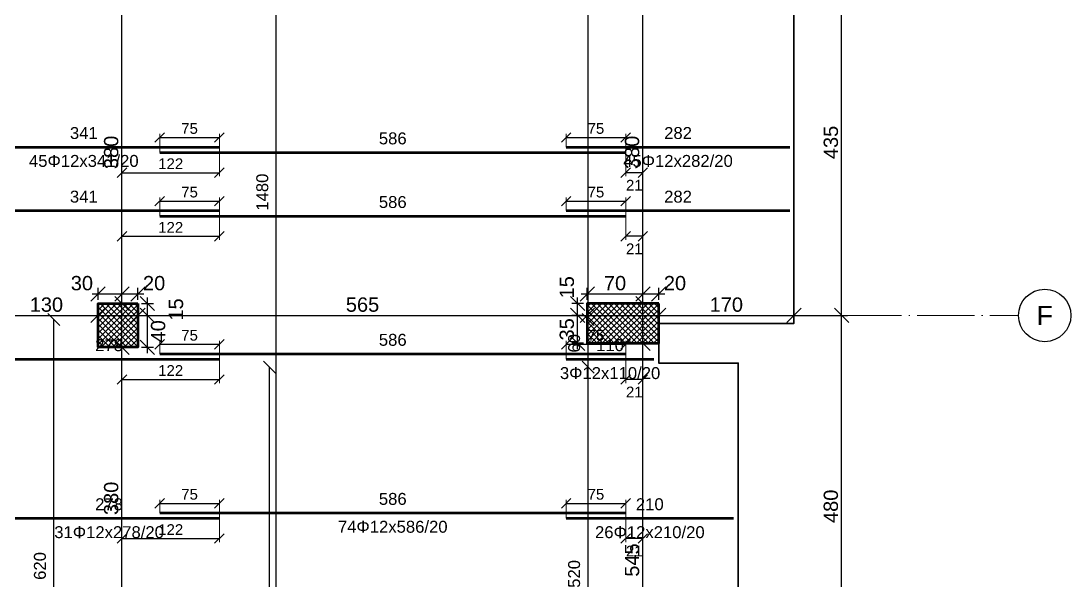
# Model space of a CAD drawing. Header units: millimetres. Extents: x -404 to 6018, y -5139 to 7890.
# Drawn here: x 878 to 2198, y 1626 to 2330 of the extents above; entities that cross this region are included whole.
import ezdxf
from ezdxf.enums import TextEntityAlignment as Align

# ---------------------------------------------------------------- set-up
doc = ezdxf.new("R2010")
doc.units = ezdxf.units.MM
doc.linetypes.add('ZWCAD_ISO04W100', pattern=[30.5, 24, -3, 0.5, -3])
for name, color, linetype, lineweight in [('AXIS LINES', 255, 'ZWCAD_ISO04W100', 13), ('COLUMN', 140, 'Continuous', 53), ('SLAB', 3, 'Continuous', 35)]:
    doc.layers.add(name, color=color, linetype=linetype, lineweight=lineweight)
for name, color, linetype in [('FW_AXIS', 7, 'Continuous'), ('FW_COLUMN_HATCH', 8, 'Continuous'), ('FW_DIM', 7, 'Continuous'), ('REB_BOT_MESH_X', 5, 'Continuous'), ('REB_BOT_MESH_X_AXDIM', 5, 'Continuous'), ('REB_BOT_MESH_X_LAP', 5, 'Continuous'), ('REB_BOT_MESH_X_RANGE', 5, 'Continuous'), ('REB_BOT_MESH_X_TEXT', 5, 'Continuous')]:
    doc.layers.add(name, color=color, linetype=linetype)
doc.styles.add('REBAR_TXT', font='arial.ttf')
doc.styles.get("Standard").update_dxf_attribs({"font": 'arial.ttf'})
doc.dimstyles.new('FW_DIM', dxfattribs={"dimtxt": 18, "dimasz": 9, "dimexe": 7.5, "dimexo": 4.5, "dimgap": 4.5, "dimtad": 1, "dimdec": 0, "dimtxsty": 'Standard', "dimtsz": 9, "dimcen": 2.5, "dimdle": 7.5, "dimclrd": 256, "dimclre": 256, "dimclrt": 7, "dimazin": 3, "dimtfac": 1, "dimtmove": 2, "dimatfit": 3})
doc.dimstyles.new('REBAR LAP', dxfattribs={"dimtxt": 13.5, "dimasz": 2.5, "dimexe": 4.5, "dimexo": 0, "dimgap": 4.5, "dimtad": 1, "dimdec": 0, "dimtxsty": 'Standard', "dimtsz": 6, "dimcen": 2.5, "dimclrd": 6, "dimclre": 6, "dimclrt": 7, "dimazin": 3, "dimtfac": 1, "dimtmove": 2, "dimatfit": 3, "dimlwd": 25, "dimlwe": 18})
doc.dimstyles.new('REBAR M-200', dxfattribs={"dimtxt": 15, "dimasz": 15, "dimexe": 25, "dimexo": 12.5, "dimgap": 10, "dimtad": 1, "dimdec": 0, "dimtxsty": 'Standard', "dimblk": 'NONE', "dimcen": 50, "dimse1": 1, "dimse2": 1, "dimclrd": 6, "dimclre": 6, "dimclrt": 7, "dimazin": 3, "dimtfac": 1, "dimtmove": 2, "dimatfit": 3, "dimldrblk": 'NONE', "dimlwd": 53})
doc.dimstyles.new('REBAR RANGE', dxfattribs={"dimtxt": 15, "dimasz": 2.5, "dimexe": 0, "dimexo": 0, "dimgap": 10, "dimtad": 1, "dimdec": 0, "dimtxsty": 'Standard', "dimtsz": 7.5, "dimcen": 2.5, "dimse1": 1, "dimse2": 1, "dimclrd": 6, "dimclre": 6, "dimclrt": 7, "dimazin": 3, "dimtfac": 1, "dimtmove": 2, "dimatfit": 3, "dimlwd": 25})

# ---------------------------------------------------------------- blocks, each defined once
blk = doc.blocks.new('*D251')
at = {"color": 6, "lineweight": 53}
blk.add_line((850, 1705), (1127.5, 1705), dxfattribs=at)
at = {"layer": 'Defpoints'}
for p in [(850, 1705), (850, 1705), (1127.5, 1705)]:
    blk.add_point(p, dxfattribs=at)
at = {"layer": 'REB_BOT_MESH_X', "color": 7, "insert": (988.75, 1722.5), "char_height": 15, "attachment_point": 5}
blk.add_mtext('278', dxfattribs=at)
blk = doc.blocks.new('_NONE')
blk = doc.blocks.new('*D252')
at = {"color": 6, "lineweight": 53}
blk.add_line((1052.5, 1711.75), (1638.5, 1711.75), dxfattribs=at)
at = {"layer": 'Defpoints'}
for p in [(1052.5, 1711.75), (1052.5, 1711.75), (1638.5, 1711.75)]:
    blk.add_point(p, dxfattribs=at)
at = {"layer": 'REB_BOT_MESH_X', "color": 7, "insert": (1345.5, 1729.25), "char_height": 15, "attachment_point": 5}
blk.add_mtext('586', dxfattribs=at)
blk = doc.blocks.new('*D253')
at = {"color": 6, "lineweight": 53}
blk.add_line((1563.5, 1705), (1774, 1705), dxfattribs=at)
at = {"layer": 'Defpoints'}
for p in [(1563.5, 1705), (1563.5, 1705), (1774, 1705)]:
    blk.add_point(p, dxfattribs=at)
at = {"layer": 'REB_BOT_MESH_X', "color": 7, "insert": (1668.75, 1722.5), "char_height": 15, "attachment_point": 5}
blk.add_mtext('210', dxfattribs=at)
blk = doc.blocks.new('_Oblique')
at = {"color": 0, "linetype": 'ByBlock', "lineweight": -2}
blk.add_line((-0.5, -0.5), (0.5, 0.5), dxfattribs=at)
blk = doc.blocks.new('*D254')
at = {"color": 6, "lineweight": 18}
for p, q in [((1052.5, 1711.75), (1052.5, 1728.25)), ((1127.5, 1705), (1127.5, 1728.25))]:
    blk.add_line(p, q, dxfattribs=at)
at = {"color": 6, "lineweight": 25}
blk.add_line((1052.5, 1723.75), (1127.5, 1723.75), dxfattribs=at)
at = {"layer": 'Defpoints'}
for p in [(1052.5, 1723.75), (1052.5, 1711.75), (1127.5, 1705)]:
    blk.add_point(p, dxfattribs=at)
at = {"layer": 'REB_BOT_MESH_X_LAP', "color": 6, "xscale": 12, "yscale": 12}
for p in [(1052.5, 1723.75), (1127.5, 1723.75)]:
    blk.add_blockref('_OBLIQUE', p, dxfattribs=at)
at = {"layer": 'REB_BOT_MESH_X_LAP', "color": 7, "insert": (1090, 1735), "char_height": 13.5, "attachment_point": 5}
blk.add_mtext('75', dxfattribs=at)
blk = doc.blocks.new('*D255')
at = {"color": 6, "lineweight": 18}
for p, q in [((1005, 1705), (1005, 1675)), ((1127.5, 1705), (1127.5, 1675))]:
    blk.add_line(p, q, dxfattribs=at)
at = {"color": 6, "lineweight": 25}
blk.add_line((1005, 1679.5), (1127.5, 1679.5), dxfattribs=at)
at = {"layer": 'Defpoints'}
for p in [(1005, 1705), (1127.5, 1705), (1005, 1679.5)]:
    blk.add_point(p, dxfattribs=at)
at = {"layer": 'REB_BOT_MESH_X_AXDIM', "color": 6, "xscale": 12, "yscale": 12}
for p in [(1005, 1679.5), (1127.5, 1679.5)]:
    blk.add_blockref('_OBLIQUE', p, dxfattribs=at)
at = {"layer": 'REB_BOT_MESH_X_AXDIM', "color": 7, "insert": (1066.25, 1690.75), "char_height": 13.5, "attachment_point": 5}
blk.add_mtext('122', dxfattribs=at)
blk = doc.blocks.new('*D256')
at = {"color": 6, "lineweight": 18}
for p, q in [((1563.5, 1705), (1563.5, 1728.25)), ((1638.5, 1711.75), (1638.5, 1728.25))]:
    blk.add_line(p, q, dxfattribs=at)
at = {"color": 6, "lineweight": 25}
blk.add_line((1563.5, 1723.75), (1638.5, 1723.75), dxfattribs=at)
at = {"layer": 'Defpoints'}
for p in [(1563.5, 1723.75), (1563.5, 1705), (1638.5, 1711.75)]:
    blk.add_point(p, dxfattribs=at)
at = {"layer": 'REB_BOT_MESH_X_LAP', "color": 6, "xscale": 12, "yscale": 12}
for p in [(1563.5, 1723.75), (1638.5, 1723.75)]:
    blk.add_blockref('_OBLIQUE', p, dxfattribs=at)
at = {"layer": 'REB_BOT_MESH_X_LAP', "color": 7, "insert": (1601, 1735), "char_height": 13.5, "attachment_point": 5}
blk.add_mtext('75', dxfattribs=at)
blk = doc.blocks.new('*D257')
at = {"color": 6, "lineweight": 18}
for p, q in [((1638.5, 1711.75), (1638.5, 1675)), ((1660, 1711.75), (1660, 1675))]:
    blk.add_line(p, q, dxfattribs=at)
at = {"color": 6, "lineweight": 25}
blk.add_line((1660, 1679.5), (1638.5, 1679.5), dxfattribs=at)
at = {"layer": 'Defpoints'}
for p in [(1638.5, 1711.75), (1660, 1711.75), (1660, 1679.5)]:
    blk.add_point(p, dxfattribs=at)
at = {"layer": 'REB_BOT_MESH_X_AXDIM', "color": 6, "xscale": 12, "yscale": 12}
for p in [(1638.5, 1679.5), (1660, 1679.5)]:
    blk.add_blockref('_OBLIQUE', p, dxfattribs=at)
at = {"layer": 'REB_BOT_MESH_X_AXDIM', "color": 7, "insert": (1649.25, 1663.75), "char_height": 13.5, "attachment_point": 5}
blk.add_mtext('21', dxfattribs=at)
blk = doc.blocks.new('*D289')
at = {"color": 6, "lineweight": 53}
blk.add_line((786.5, 2171.75), (1127.5, 2171.75), dxfattribs=at)
at = {"layer": 'Defpoints'}
for p in [(786.5, 2171.75), (786.5, 2171.75), (1127.5, 2171.75)]:
    blk.add_point(p, dxfattribs=at)
at = {"layer": 'REB_BOT_MESH_X', "color": 7, "insert": (957, 2189.25), "char_height": 15, "attachment_point": 5}
blk.add_mtext('341', dxfattribs=at)
blk = doc.blocks.new('*D290')
at = {"color": 6, "lineweight": 53}
blk.add_line((1052.5, 2165), (1638.5, 2165), dxfattribs=at)
at = {"layer": 'Defpoints'}
for p in [(1052.5, 2165), (1052.5, 2165), (1638.5, 2165)]:
    blk.add_point(p, dxfattribs=at)
at = {"layer": 'REB_BOT_MESH_X', "color": 7, "insert": (1345.5, 2182.5), "char_height": 15, "attachment_point": 5}
blk.add_mtext('586', dxfattribs=at)
blk = doc.blocks.new('*D291')
at = {"color": 6, "lineweight": 53}
blk.add_line((1563.5, 2171.75), (1845, 2171.75), dxfattribs=at)
at = {"layer": 'Defpoints'}
for p in [(1563.5, 2171.75), (1563.5, 2171.75), (1845, 2171.75)]:
    blk.add_point(p, dxfattribs=at)
at = {"layer": 'REB_BOT_MESH_X', "color": 7, "insert": (1704.25, 2189.25), "char_height": 15, "attachment_point": 5}
blk.add_mtext('282', dxfattribs=at)
blk = doc.blocks.new('*D294')
at = {"color": 6, "lineweight": 18}
for p, q in [((1052.5, 2165), (1052.5, 2188.25)), ((1127.5, 2171.75), (1127.5, 2188.25))]:
    blk.add_line(p, q, dxfattribs=at)
at = {"color": 6, "lineweight": 25}
blk.add_line((1052.5, 2183.75), (1127.5, 2183.75), dxfattribs=at)
at = {"layer": 'Defpoints'}
for p in [(1052.5, 2183.75), (1127.5, 2171.75), (1052.5, 2165)]:
    blk.add_point(p, dxfattribs=at)
at = {"layer": 'REB_BOT_MESH_X_LAP', "color": 6, "xscale": 12, "yscale": 12}
for p in [(1052.5, 2183.75), (1127.5, 2183.75)]:
    blk.add_blockref('_OBLIQUE', p, dxfattribs=at)
at = {"layer": 'REB_BOT_MESH_X_LAP', "color": 7, "insert": (1090, 2195), "char_height": 13.5, "attachment_point": 5}
blk.add_mtext('75', dxfattribs=at)
blk = doc.blocks.new('*D295')
at = {"color": 6, "lineweight": 18}
for p, q in [((1005, 2171.75), (1005, 2135)), ((1127.5, 2171.75), (1127.5, 2135))]:
    blk.add_line(p, q, dxfattribs=at)
at = {"color": 6, "lineweight": 25}
blk.add_line((1005, 2139.5), (1127.5, 2139.5), dxfattribs=at)
at = {"layer": 'Defpoints'}
for p in [(1005, 2171.75), (1127.5, 2171.75), (1005, 2139.5)]:
    blk.add_point(p, dxfattribs=at)
at = {"layer": 'REB_BOT_MESH_X_AXDIM', "color": 6, "xscale": 12, "yscale": 12}
for p in [(1005, 2139.5), (1127.5, 2139.5)]:
    blk.add_blockref('_OBLIQUE', p, dxfattribs=at)
at = {"layer": 'REB_BOT_MESH_X_AXDIM', "color": 7, "insert": (1066.25, 2150.75), "char_height": 13.5, "attachment_point": 5}
blk.add_mtext('122', dxfattribs=at)
blk = doc.blocks.new('*D296')
at = {"color": 6, "lineweight": 18}
for p, q in [((1563.5, 2171.75), (1563.5, 2188.25)), ((1638.5, 2165), (1638.5, 2188.25))]:
    blk.add_line(p, q, dxfattribs=at)
at = {"color": 6, "lineweight": 25}
blk.add_line((1563.5, 2183.75), (1638.5, 2183.75), dxfattribs=at)
at = {"layer": 'Defpoints'}
for p in [(1563.5, 2183.75), (1563.5, 2171.75), (1638.5, 2165)]:
    blk.add_point(p, dxfattribs=at)
at = {"layer": 'REB_BOT_MESH_X_LAP', "color": 6, "xscale": 12, "yscale": 12}
for p in [(1563.5, 2183.75), (1638.5, 2183.75)]:
    blk.add_blockref('_OBLIQUE', p, dxfattribs=at)
at = {"layer": 'REB_BOT_MESH_X_LAP', "color": 7, "insert": (1601, 2195), "char_height": 13.5, "attachment_point": 5}
blk.add_mtext('75', dxfattribs=at)
blk = doc.blocks.new('*D297')
at = {"color": 6, "lineweight": 18}
for p, q in [((1638.5, 2165), (1638.5, 2135)), ((1660, 2165), (1660, 2135))]:
    blk.add_line(p, q, dxfattribs=at)
at = {"color": 6, "lineweight": 25}
blk.add_line((1660, 2139.5), (1638.5, 2139.5), dxfattribs=at)
at = {"layer": 'Defpoints'}
for p in [(1638.5, 2165), (1660, 2165), (1660, 2139.5)]:
    blk.add_point(p, dxfattribs=at)
at = {"layer": 'REB_BOT_MESH_X_AXDIM', "color": 6, "xscale": 12, "yscale": 12}
for p in [(1638.5, 2139.5), (1660, 2139.5)]:
    blk.add_blockref('_OBLIQUE', p, dxfattribs=at)
at = {"layer": 'REB_BOT_MESH_X_AXDIM', "color": 7, "insert": (1649.25, 2123.75), "char_height": 13.5, "attachment_point": 5}
blk.add_mtext('21', dxfattribs=at)
blk = doc.blocks.new('*D337')
at = {"color": 6, "lineweight": 53}
blk.add_line((786.5, 2091.75), (1127.5, 2091.75), dxfattribs=at)
at = {"layer": 'Defpoints'}
for p in [(786.5, 2091.75), (786.5, 2091.75), (1127.5, 2091.75)]:
    blk.add_point(p, dxfattribs=at)
at = {"layer": 'REB_BOT_MESH_X', "color": 7, "insert": (957, 2109.25), "char_height": 15, "attachment_point": 5}
blk.add_mtext('341', dxfattribs=at)
blk = doc.blocks.new('*D338')
at = {"color": 6, "lineweight": 53}
blk.add_line((1052.5, 2085), (1638.5, 2085), dxfattribs=at)
at = {"layer": 'Defpoints'}
for p in [(1052.5, 2085), (1052.5, 2085), (1638.5, 2085)]:
    blk.add_point(p, dxfattribs=at)
at = {"layer": 'REB_BOT_MESH_X', "color": 7, "insert": (1345.5, 2102.5), "char_height": 15, "attachment_point": 5}
blk.add_mtext('586', dxfattribs=at)
blk = doc.blocks.new('*D339')
at = {"color": 6, "lineweight": 53}
blk.add_line((1563.5, 2091.75), (1845, 2091.75), dxfattribs=at)
at = {"layer": 'Defpoints'}
for p in [(1563.5, 2091.75), (1563.5, 2091.75), (1845, 2091.75)]:
    blk.add_point(p, dxfattribs=at)
at = {"layer": 'REB_BOT_MESH_X', "color": 7, "insert": (1704.25, 2109.25), "char_height": 15, "attachment_point": 5}
blk.add_mtext('282', dxfattribs=at)
blk = doc.blocks.new('*D342')
at = {"color": 6, "lineweight": 18}
for p, q in [((1052.5, 2085), (1052.5, 2108.25)), ((1127.5, 2091.75), (1127.5, 2108.25))]:
    blk.add_line(p, q, dxfattribs=at)
at = {"color": 6, "lineweight": 25}
blk.add_line((1052.5, 2103.75), (1127.5, 2103.75), dxfattribs=at)
at = {"layer": 'Defpoints'}
for p in [(1052.5, 2103.75), (1127.5, 2091.75), (1052.5, 2085)]:
    blk.add_point(p, dxfattribs=at)
at = {"layer": 'REB_BOT_MESH_X_LAP', "color": 6, "xscale": 12, "yscale": 12}
for p in [(1052.5, 2103.75), (1127.5, 2103.75)]:
    blk.add_blockref('_OBLIQUE', p, dxfattribs=at)
at = {"layer": 'REB_BOT_MESH_X_LAP', "color": 7, "insert": (1090, 2115), "char_height": 13.5, "attachment_point": 5}
blk.add_mtext('75', dxfattribs=at)
blk = doc.blocks.new('*D343')
at = {"color": 6, "lineweight": 18}
for p, q in [((1005, 2091.75), (1005, 2055)), ((1127.5, 2091.75), (1127.5, 2055))]:
    blk.add_line(p, q, dxfattribs=at)
at = {"color": 6, "lineweight": 25}
blk.add_line((1005, 2059.5), (1127.5, 2059.5), dxfattribs=at)
at = {"layer": 'Defpoints'}
for p in [(1005, 2091.75), (1127.5, 2091.75), (1005, 2059.5)]:
    blk.add_point(p, dxfattribs=at)
at = {"layer": 'REB_BOT_MESH_X_AXDIM', "color": 6, "xscale": 12, "yscale": 12}
for p in [(1005, 2059.5), (1127.5, 2059.5)]:
    blk.add_blockref('_OBLIQUE', p, dxfattribs=at)
at = {"layer": 'REB_BOT_MESH_X_AXDIM', "color": 7, "insert": (1066.25, 2070.75), "char_height": 13.5, "attachment_point": 5}
blk.add_mtext('122', dxfattribs=at)
blk = doc.blocks.new('*D344')
at = {"color": 6, "lineweight": 18}
for p, q in [((1563.5, 2091.75), (1563.5, 2108.25)), ((1638.5, 2085), (1638.5, 2108.25))]:
    blk.add_line(p, q, dxfattribs=at)
at = {"color": 6, "lineweight": 25}
blk.add_line((1563.5, 2103.75), (1638.5, 2103.75), dxfattribs=at)
at = {"layer": 'Defpoints'}
for p in [(1563.5, 2103.75), (1563.5, 2091.75), (1638.5, 2085)]:
    blk.add_point(p, dxfattribs=at)
at = {"layer": 'REB_BOT_MESH_X_LAP', "color": 6, "xscale": 12, "yscale": 12}
for p in [(1563.5, 2103.75), (1638.5, 2103.75)]:
    blk.add_blockref('_OBLIQUE', p, dxfattribs=at)
at = {"layer": 'REB_BOT_MESH_X_LAP', "color": 7, "insert": (1601, 2115), "char_height": 13.5, "attachment_point": 5}
blk.add_mtext('75', dxfattribs=at)
blk = doc.blocks.new('*D345')
at = {"color": 6, "lineweight": 18}
for p, q in [((1638.5, 2085), (1638.5, 2055)), ((1660, 2085), (1660, 2055))]:
    blk.add_line(p, q, dxfattribs=at)
at = {"color": 6, "lineweight": 25}
blk.add_line((1660, 2059.5), (1638.5, 2059.5), dxfattribs=at)
at = {"layer": 'Defpoints'}
for p in [(1638.5, 2085), (1660, 2085), (1660, 2059.5)]:
    blk.add_point(p, dxfattribs=at)
at = {"layer": 'REB_BOT_MESH_X_AXDIM', "color": 6, "xscale": 12, "yscale": 12}
for p in [(1638.5, 2059.5), (1660, 2059.5)]:
    blk.add_blockref('_OBLIQUE', p, dxfattribs=at)
at = {"layer": 'REB_BOT_MESH_X_AXDIM', "color": 7, "insert": (1649.25, 2043.75), "char_height": 13.5, "attachment_point": 5}
blk.add_mtext('21', dxfattribs=at)
blk = doc.blocks.new('*D407')
at = {"color": 6, "lineweight": 53}
blk.add_line((850, 1905), (1127.5, 1905), dxfattribs=at)
at = {"layer": 'Defpoints'}
for p in [(850, 1905), (850, 1905), (1127.5, 1905)]:
    blk.add_point(p, dxfattribs=at)
at = {"layer": 'REB_BOT_MESH_X', "color": 7, "insert": (988.75, 1922.5), "char_height": 15, "attachment_point": 5}
blk.add_mtext('278', dxfattribs=at)
blk = doc.blocks.new('*D408')
at = {"color": 6, "lineweight": 53}
blk.add_line((1052.5, 1911.75), (1638.5, 1911.75), dxfattribs=at)
at = {"layer": 'Defpoints'}
for p in [(1052.5, 1911.75), (1052.5, 1911.75), (1638.5, 1911.75)]:
    blk.add_point(p, dxfattribs=at)
at = {"layer": 'REB_BOT_MESH_X', "color": 7, "insert": (1345.5, 1929.25), "char_height": 15, "attachment_point": 5}
blk.add_mtext('586', dxfattribs=at)
blk = doc.blocks.new('*D409')
at = {"color": 6, "lineweight": 53}
blk.add_line((1563.5, 1905), (1674, 1905), dxfattribs=at)
at = {"layer": 'Defpoints'}
for p in [(1563.5, 1905), (1563.5, 1905), (1674, 1905)]:
    blk.add_point(p, dxfattribs=at)
at = {"layer": 'REB_BOT_MESH_X', "color": 7, "insert": (1618.75, 1922.5), "char_height": 15, "attachment_point": 5}
blk.add_mtext('110', dxfattribs=at)
blk = doc.blocks.new('*D410')
at = {"color": 6, "lineweight": 18}
for p, q in [((1052.5, 1911.75), (1052.5, 1928.25)), ((1127.5, 1905), (1127.5, 1928.25))]:
    blk.add_line(p, q, dxfattribs=at)
at = {"color": 6, "lineweight": 25}
blk.add_line((1052.5, 1923.75), (1127.5, 1923.75), dxfattribs=at)
at = {"layer": 'Defpoints'}
for p in [(1052.5, 1923.75), (1052.5, 1911.75), (1127.5, 1905)]:
    blk.add_point(p, dxfattribs=at)
at = {"layer": 'REB_BOT_MESH_X_LAP', "color": 6, "xscale": 12, "yscale": 12}
for p in [(1052.5, 1923.75), (1127.5, 1923.75)]:
    blk.add_blockref('_OBLIQUE', p, dxfattribs=at)
at = {"layer": 'REB_BOT_MESH_X_LAP', "color": 7, "insert": (1090, 1935), "char_height": 13.5, "attachment_point": 5}
blk.add_mtext('75', dxfattribs=at)
blk = doc.blocks.new('*D411')
at = {"color": 6, "lineweight": 18}
for p, q in [((1005, 1905), (1005, 1875)), ((1127.5, 1905), (1127.5, 1875))]:
    blk.add_line(p, q, dxfattribs=at)
at = {"color": 6, "lineweight": 25}
blk.add_line((1005, 1879.5), (1127.5, 1879.5), dxfattribs=at)
at = {"layer": 'Defpoints'}
for p in [(1005, 1905), (1127.5, 1905), (1005, 1879.5)]:
    blk.add_point(p, dxfattribs=at)
at = {"layer": 'REB_BOT_MESH_X_AXDIM', "color": 6, "xscale": 12, "yscale": 12}
for p in [(1005, 1879.5), (1127.5, 1879.5)]:
    blk.add_blockref('_OBLIQUE', p, dxfattribs=at)
at = {"layer": 'REB_BOT_MESH_X_AXDIM', "color": 7, "insert": (1066.25, 1890.75), "char_height": 13.5, "attachment_point": 5}
blk.add_mtext('122', dxfattribs=at)
blk = doc.blocks.new('*D412')
at = {"color": 6, "lineweight": 18}
for p, q in [((1563.5, 1905), (1563.5, 1928.25)), ((1638.5, 1911.75), (1638.5, 1928.25))]:
    blk.add_line(p, q, dxfattribs=at)
at = {"color": 6, "lineweight": 25}
blk.add_line((1563.5, 1923.75), (1638.5, 1923.75), dxfattribs=at)
at = {"layer": 'Defpoints'}
for p in [(1563.5, 1923.75), (1563.5, 1905), (1638.5, 1911.75)]:
    blk.add_point(p, dxfattribs=at)
at = {"layer": 'REB_BOT_MESH_X_LAP', "color": 6, "xscale": 12, "yscale": 12}
for p in [(1563.5, 1923.75), (1638.5, 1923.75)]:
    blk.add_blockref('_OBLIQUE', p, dxfattribs=at)
at = {"layer": 'REB_BOT_MESH_X_LAP', "color": 7, "insert": (1601, 1935), "char_height": 13.5, "attachment_point": 5}
blk.add_mtext('75', dxfattribs=at)
blk = doc.blocks.new('*D413')
at = {"color": 6, "lineweight": 18}
for p, q in [((1638.5, 1911.75), (1638.5, 1875)), ((1660, 1911.75), (1660, 1875))]:
    blk.add_line(p, q, dxfattribs=at)
at = {"color": 6, "lineweight": 25}
blk.add_line((1660, 1879.5), (1638.5, 1879.5), dxfattribs=at)
at = {"layer": 'Defpoints'}
for p in [(1638.5, 1911.75), (1660, 1911.75), (1660, 1879.5)]:
    blk.add_point(p, dxfattribs=at)
at = {"layer": 'REB_BOT_MESH_X_AXDIM', "color": 6, "xscale": 12, "yscale": 12}
for p in [(1638.5, 1879.5), (1660, 1879.5)]:
    blk.add_blockref('_OBLIQUE', p, dxfattribs=at)
at = {"layer": 'REB_BOT_MESH_X_AXDIM', "color": 7, "insert": (1649.25, 1863.75), "char_height": 13.5, "attachment_point": 5}
blk.add_mtext('21', dxfattribs=at)
blk = doc.blocks.new('*D465')
at = {"color": 6, "lineweight": 25}
blk.add_line((1199, 1375), (1199, 2855), dxfattribs=at)
at = {"layer": 'Defpoints'}
for p in [(1199, 2855), (1199, 1375), (1199, 1375)]:
    blk.add_point(p, dxfattribs=at)
at = {"layer": 'REB_BOT_MESH_X_RANGE', "color": 6, "xscale": 15, "yscale": 15, "rotation": 90}
for p in [(1199, 2855), (1199, 1375)]:
    blk.add_blockref('_OBLIQUE', p, dxfattribs=at)
at = {"layer": 'REB_BOT_MESH_X_RANGE', "color": 7, "insert": (1181.5, 2115), "char_height": 15, "attachment_point": 5, "rotation": 90}
blk.add_mtext('1480', dxfattribs=at)
blk = doc.blocks.new('*D469')
at = {"color": 6, "lineweight": 25}
blk.add_line((1591.125, 1955), (1591.125, 2855), dxfattribs=at)
at = {"layer": 'Defpoints'}
for p in [(1591.125, 2855), (1591.125, 1955), (1591.125, 1955)]:
    blk.add_point(p, dxfattribs=at)
at = {"layer": 'REB_BOT_MESH_X_RANGE', "color": 6, "xscale": 15, "yscale": 15, "rotation": 90}
for p in [(1591.125, 2855), (1591.125, 1955)]:
    blk.add_blockref('_OBLIQUE', p, dxfattribs=at)
at = {"layer": 'REB_BOT_MESH_X_RANGE', "color": 7, "insert": (1573.625, 2405), "char_height": 15, "attachment_point": 5, "rotation": 90}
blk.add_mtext('900', dxfattribs=at)
blk = doc.blocks.new('*D473')
at = {"color": 6, "lineweight": 25}
blk.add_line((919.375, 1335), (919.375, 1955), dxfattribs=at)
at = {"layer": 'Defpoints'}
for p in [(919.375, 1955), (919.375, 1335), (919.375, 1335)]:
    blk.add_point(p, dxfattribs=at)
at = {"layer": 'REB_BOT_MESH_X_RANGE', "color": 6, "xscale": 15, "yscale": 15, "rotation": 90}
for p in [(919.375, 1955), (919.375, 1335)]:
    blk.add_blockref('_OBLIQUE', p, dxfattribs=at)
at = {"layer": 'REB_BOT_MESH_X_RANGE', "color": 7, "insert": (901.875, 1645), "char_height": 15, "attachment_point": 5, "rotation": 90}
blk.add_mtext('620', dxfattribs=at)
blk = doc.blocks.new('*D475')
at = {"color": 6, "lineweight": 25}
blk.add_line((1591.125, 1375), (1591.125, 1895), dxfattribs=at)
at = {"layer": 'Defpoints'}
for p in [(1591.125, 1895), (1591.125, 1375), (1591.125, 1375)]:
    blk.add_point(p, dxfattribs=at)
at = {"layer": 'REB_BOT_MESH_X_RANGE', "color": 6, "xscale": 15, "yscale": 15, "rotation": 90}
for p in [(1591.125, 1895), (1591.125, 1375)]:
    blk.add_blockref('_OBLIQUE', p, dxfattribs=at)
at = {"layer": 'REB_BOT_MESH_X_RANGE', "color": 7, "insert": (1573.625, 1635), "char_height": 15, "attachment_point": 5, "rotation": 90}
blk.add_mtext('520', dxfattribs=at)
blk = doc.blocks.new('*D495')
at = {"color": 6, "lineweight": 25}
blk.add_line((1591.125, 1895), (1591.125, 1955), dxfattribs=at)
at = {"layer": 'Defpoints'}
for p in [(1591.125, 1955), (1591.125, 1895), (1591.125, 1895)]:
    blk.add_point(p, dxfattribs=at)
at = {"layer": 'REB_BOT_MESH_X_RANGE', "color": 6, "xscale": 15, "yscale": 15, "rotation": 90}
for p in [(1591.125, 1955), (1591.125, 1895)]:
    blk.add_blockref('_OBLIQUE', p, dxfattribs=at)
at = {"layer": 'REB_BOT_MESH_X_RANGE', "color": 7, "insert": (1573.625, 1925), "char_height": 15, "attachment_point": 5, "rotation": 90}
blk.add_mtext('60', dxfattribs=at)
blk = doc.blocks.new('*D496')
at = {"color": 6, "lineweight": 25}
blk.add_line((1190.375, -199.90001), (1190.375, 1895), dxfattribs=at)
at = {"layer": 'Defpoints'}
for p in [(1190.375, 1895), (1190.375, -199.90001), (1190.375, -199.90001)]:
    blk.add_point(p, dxfattribs=at)
at = {"layer": 'REB_BOT_MESH_X_RANGE', "color": 6, "xscale": 15, "yscale": 15, "rotation": 90}
for p in [(1190.375, 1895), (1190.375, -199.90001)]:
    blk.add_blockref('_OBLIQUE', p, dxfattribs=at)
at = {"layer": 'REB_BOT_MESH_X_RANGE', "color": 7, "insert": (1172.875, 847.549995), "char_height": 15, "attachment_point": 5, "rotation": 90}
blk.add_mtext('2095', dxfattribs=at)
blk = doc.blocks.new('*D545')
for p, q in [((975, 1979.5), (975, 1994.5)), ((1005, 1979.5), (1005, 1994.5)), ((967.5, 1987), (1012.5, 1987))]:
    blk.add_line(p, q)
at = {"layer": 'Defpoints'}
for p in [(975, 1987), (975, 1975), (1005, 1975)]:
    blk.add_point(p, dxfattribs=at)
at = {"layer": 'FW_DIM', "xscale": 18, "yscale": 18}
for p in [(975, 1987), (1005, 1987)]:
    blk.add_blockref('_OBLIQUE', p, dxfattribs=at)
at = {"layer": 'FW_DIM', "color": 7, "insert": (954.6, 2000.5), "char_height": 18, "attachment_point": 5}
blk.add_mtext('30', dxfattribs=at)
blk = doc.blocks.new('*D546')
for p, q in [((1005, 1979.5), (1005, 1994.5)), ((1025, 1979.5), (1025, 1994.5)), ((997.5, 1987), (1032.5, 1987))]:
    blk.add_line(p, q)
at = {"layer": 'Defpoints'}
for p in [(1005, 1987), (1005, 1975), (1025, 1975)]:
    blk.add_point(p, dxfattribs=at)
at = {"layer": 'FW_DIM', "xscale": 18, "yscale": 18}
for p in [(1005, 1987), (1025, 1987)]:
    blk.add_blockref('_OBLIQUE', p, dxfattribs=at)
at = {"layer": 'FW_DIM', "color": 7, "insert": (1045.4, 2000.5), "char_height": 18, "attachment_point": 5}
blk.add_mtext('20', dxfattribs=at)
blk = doc.blocks.new('*D547')
for p, q in [((1037, 1912.5), (1037, 1967.5)), ((1029.5, 1960), (1044.5, 1960)), ((1029.5, 1920), (1044.5, 1920))]:
    blk.add_line(p, q)
at = {"layer": 'Defpoints'}
for p in [(1025, 1960), (1025, 1920), (1037, 1920)]:
    blk.add_point(p, dxfattribs=at)
at = {"layer": 'FW_DIM', "xscale": 18, "yscale": 18, "rotation": 90}
for p in [(1037, 1960), (1037, 1920)]:
    blk.add_blockref('_OBLIQUE', p, dxfattribs=at)
at = {"layer": 'FW_DIM', "color": 7, "insert": (1050.5, 1940), "char_height": 18, "attachment_point": 5, "rotation": 90}
blk.add_mtext('40', dxfattribs=at)
blk = doc.blocks.new('*D548')
for p, q in [((1037, 1952.5), (1037, 1982.5)), ((1029.5, 1975), (1044.5, 1975)), ((1029.5, 1960), (1044.5, 1960))]:
    blk.add_line(p, q)
at = {"layer": 'Defpoints'}
for p in [(1025, 1975), (1025, 1960), (1037, 1960)]:
    blk.add_point(p, dxfattribs=at)
at = {"layer": 'FW_DIM', "xscale": 18, "yscale": 18, "rotation": 90}
for p in [(1037, 1975), (1037, 1960)]:
    blk.add_blockref('_OBLIQUE', p, dxfattribs=at)
at = {"layer": 'FW_DIM', "color": 7, "insert": (1073, 1967.5), "char_height": 18, "attachment_point": 5, "rotation": 90}
blk.add_mtext('15', dxfattribs=at)
blk = doc.blocks.new('*D573')
for p, q in [((1590, 1979.5), (1590, 1994.5)), ((1660, 1979.5), (1660, 1994.5)), ((1582.5, 1987), (1667.5, 1987))]:
    blk.add_line(p, q)
at = {"layer": 'Defpoints'}
for p in [(1590, 1987), (1590, 1975), (1660, 1975)]:
    blk.add_point(p, dxfattribs=at)
at = {"layer": 'FW_DIM', "xscale": 18, "yscale": 18}
for p in [(1590, 1987), (1660, 1987)]:
    blk.add_blockref('_OBLIQUE', p, dxfattribs=at)
at = {"layer": 'FW_DIM', "color": 7, "insert": (1625, 2000.5), "char_height": 18, "attachment_point": 5}
blk.add_mtext('70', dxfattribs=at)
blk = doc.blocks.new('*D574')
for p, q in [((1660, 1979.5), (1660, 1994.5)), ((1680, 1979.5), (1680, 1994.5)), ((1652.5, 1987), (1687.5, 1987))]:
    blk.add_line(p, q)
at = {"layer": 'Defpoints'}
for p in [(1660, 1987), (1660, 1975), (1680, 1975)]:
    blk.add_point(p, dxfattribs=at)
at = {"layer": 'FW_DIM', "xscale": 18, "yscale": 18}
for p in [(1660, 1987), (1680, 1987)]:
    blk.add_blockref('_OBLIQUE', p, dxfattribs=at)
at = {"layer": 'FW_DIM', "color": 7, "insert": (1700.4, 2000.5), "char_height": 18, "attachment_point": 5}
blk.add_mtext('20', dxfattribs=at)
blk = doc.blocks.new('*D575')
for p, q in [((1578, 1917.5), (1578, 1967.5)), ((1585.5, 1960), (1570.5, 1960)), ((1585.5, 1925), (1570.5, 1925))]:
    blk.add_line(p, q)
at = {"layer": 'Defpoints'}
for p in [(1590, 1960), (1578, 1925), (1590, 1925)]:
    blk.add_point(p, dxfattribs=at)
at = {"layer": 'FW_DIM', "xscale": 18, "yscale": 18, "rotation": 90}
for p in [(1578, 1960), (1578, 1925)]:
    blk.add_blockref('_OBLIQUE', p, dxfattribs=at)
at = {"layer": 'FW_DIM', "color": 7, "insert": (1564.5, 1942.5), "char_height": 18, "attachment_point": 5, "rotation": 90}
blk.add_mtext('35', dxfattribs=at)
blk = doc.blocks.new('*D576')
for p, q in [((1578, 1952.5), (1578, 1982.5)), ((1585.5, 1975), (1570.5, 1975)), ((1585.5, 1960), (1570.5, 1960))]:
    blk.add_line(p, q)
at = {"layer": 'Defpoints'}
for p in [(1590, 1975), (1578, 1960), (1590, 1960)]:
    blk.add_point(p, dxfattribs=at)
at = {"layer": 'FW_DIM', "xscale": 18, "yscale": 18, "rotation": 90}
for p in [(1578, 1975), (1578, 1960)]:
    blk.add_blockref('_OBLIQUE', p, dxfattribs=at)
at = {"layer": 'FW_DIM', "color": 7, "insert": (1564.5, 1995.4), "char_height": 18, "attachment_point": 5, "rotation": 90}
blk.add_mtext('15', dxfattribs=at)
blk = doc.blocks.new('*D607')
for p, q in [((844.90001, 1964.5), (844.90001, 1967.5)), ((975, 1964.5), (975, 1967.5)), ((837.40001, 1960), (982.5, 1960))]:
    blk.add_line(p, q)
at = {"layer": 'Defpoints'}
for p in [(844.90001, 1960), (844.90001, 1960), (975, 1960)]:
    blk.add_point(p, dxfattribs=at)
at = {"layer": 'FW_DIM', "xscale": 18, "yscale": 18}
for p in [(844.90001, 1960), (975, 1960)]:
    blk.add_blockref('_OBLIQUE', p, dxfattribs=at)
at = {"layer": 'FW_DIM', "color": 7, "insert": (909.950005, 1973.5), "char_height": 18, "attachment_point": 5}
blk.add_mtext('130', dxfattribs=at)
blk = doc.blocks.new('*D608')
for p, q in [((975, 1964.5), (975, 1967.5)), ((1025, 1964.5), (1025, 1967.5)), ((967.5, 1960), (1032.5, 1960))]:
    blk.add_line(p, q)
at = {"layer": 'Defpoints'}
for p in [(975, 1960), (975, 1960), (1025, 1960)]:
    blk.add_point(p, dxfattribs=at)
at = {"layer": 'FW_DIM', "xscale": 18, "yscale": 18}
for p in [(975, 1960), (1025, 1960)]:
    blk.add_blockref('_OBLIQUE', p, dxfattribs=at)
blk = doc.blocks.new('*D609')
for p, q in [((1025, 1964.5), (1025, 1967.5)), ((1590, 1964.5), (1590, 1967.5)), ((1017.5, 1960), (1597.5, 1960))]:
    blk.add_line(p, q)
at = {"layer": 'Defpoints'}
for p in [(1025, 1960), (1025, 1960), (1590, 1960)]:
    blk.add_point(p, dxfattribs=at)
at = {"layer": 'FW_DIM', "xscale": 18, "yscale": 18}
for p in [(1025, 1960), (1590, 1960)]:
    blk.add_blockref('_OBLIQUE', p, dxfattribs=at)
at = {"layer": 'FW_DIM', "color": 7, "insert": (1307.5, 1973.5), "char_height": 18, "attachment_point": 5}
blk.add_mtext('565', dxfattribs=at)
blk = doc.blocks.new('*D610')
for p, q in [((1590, 1964.5), (1590, 1967.5)), ((1680, 1964.5), (1680, 1967.5)), ((1582.5, 1960), (1687.5, 1960))]:
    blk.add_line(p, q)
at = {"layer": 'Defpoints'}
for p in [(1590, 1960), (1590, 1960), (1680, 1960)]:
    blk.add_point(p, dxfattribs=at)
at = {"layer": 'FW_DIM', "xscale": 18, "yscale": 18}
for p in [(1590, 1960), (1680, 1960)]:
    blk.add_blockref('_OBLIQUE', p, dxfattribs=at)
blk = doc.blocks.new('*D611')
for p, q in [((1680, 1964.5), (1680, 1967.5)), ((1850, 1964.5), (1850, 1967.5)), ((1672.5, 1960), (1857.5, 1960))]:
    blk.add_line(p, q)
at = {"layer": 'Defpoints'}
for p in [(1680, 1960), (1680, 1960), (1850, 1960)]:
    blk.add_point(p, dxfattribs=at)
at = {"layer": 'FW_DIM', "xscale": 18, "yscale": 18}
for p in [(1680, 1960), (1850, 1960)]:
    blk.add_blockref('_OBLIQUE', p, dxfattribs=at)
at = {"layer": 'FW_DIM', "color": 7, "insert": (1765, 1973.5), "char_height": 18, "attachment_point": 5}
blk.add_mtext('170', dxfattribs=at)
blk = doc.blocks.new('*D651')
for p, q in [((1000.5, 1920), (997.5, 1920)), ((1005, 1532.5), (1005, 1927.5)), ((1000.5, 1540), (997.5, 1540))]:
    blk.add_line(p, q)
at = {"layer": 'Defpoints'}
for p in [(1005, 1920), (1005, 1540), (1005, 1540)]:
    blk.add_point(p, dxfattribs=at)
at = {"layer": 'FW_DIM', "xscale": 18, "yscale": 18, "rotation": 90}
for p in [(1005, 1920), (1005, 1540)]:
    blk.add_blockref('_OBLIQUE', p, dxfattribs=at)
at = {"layer": 'FW_DIM', "color": 7, "insert": (991.5, 1730), "char_height": 18, "attachment_point": 5, "rotation": 90}
blk.add_mtext('380', dxfattribs=at)
blk = doc.blocks.new('*D652')
for p, q in [((1005, 1912.5), (1005, 1982.5)), ((1000.5, 1975), (997.5, 1975)), ((1000.5, 1920), (997.5, 1920))]:
    blk.add_line(p, q)
at = {"layer": 'Defpoints'}
for p in [(1005, 1975), (1005, 1920), (1005, 1920)]:
    blk.add_point(p, dxfattribs=at)
at = {"layer": 'FW_DIM', "xscale": 18, "yscale": 18, "rotation": 90}
for p in [(1005, 1975), (1005, 1920)]:
    blk.add_blockref('_OBLIQUE', p, dxfattribs=at)
blk = doc.blocks.new('*D653')
for p, q in [((1000.5, 2355), (997.5, 2355)), ((1005, 1967.5), (1005, 2362.5)), ((1000.5, 1975), (997.5, 1975))]:
    blk.add_line(p, q)
at = {"layer": 'Defpoints'}
for p in [(1005, 2355), (1005, 1975), (1005, 1975)]:
    blk.add_point(p, dxfattribs=at)
at = {"layer": 'FW_DIM', "xscale": 18, "yscale": 18, "rotation": 90}
for p in [(1005, 2355), (1005, 1975)]:
    blk.add_blockref('_OBLIQUE', p, dxfattribs=at)
at = {"layer": 'FW_DIM', "color": 7, "insert": (991.5, 2165), "char_height": 18, "attachment_point": 5, "rotation": 90}
blk.add_mtext('380', dxfattribs=at)
blk = doc.blocks.new('*D663')
for p, q in [((1660, 1372.40001), (1660, 1932.5)), ((1655.5, 1925), (1652.5, 1925)), ((1655.5, 1379.90001), (1652.5, 1379.90001))]:
    blk.add_line(p, q)
at = {"layer": 'Defpoints'}
for p in [(1660, 1925), (1660, 1379.90001), (1660, 1379.90001)]:
    blk.add_point(p, dxfattribs=at)
at = {"layer": 'FW_DIM', "xscale": 18, "yscale": 18, "rotation": 90}
for p in [(1660, 1925), (1660, 1379.90001)]:
    blk.add_blockref('_OBLIQUE', p, dxfattribs=at)
at = {"layer": 'FW_DIM', "color": 7, "insert": (1646.5, 1652.450005), "char_height": 18, "attachment_point": 5, "rotation": 90}
blk.add_mtext('545', dxfattribs=at)
blk = doc.blocks.new('*D664')
for p, q in [((1660, 1917.5), (1660, 1982.5)), ((1655.5, 1975), (1652.5, 1975)), ((1655.5, 1925), (1652.5, 1925))]:
    blk.add_line(p, q)
at = {"layer": 'Defpoints'}
for p in [(1660, 1975), (1660, 1925), (1660, 1925)]:
    blk.add_point(p, dxfattribs=at)
at = {"layer": 'FW_DIM', "xscale": 18, "yscale": 18, "rotation": 90}
for p in [(1660, 1975), (1660, 1925)]:
    blk.add_blockref('_OBLIQUE', p, dxfattribs=at)
blk = doc.blocks.new('*D665')
for p, q in [((1655.5, 2355), (1652.5, 2355)), ((1660, 1967.5), (1660, 2362.5)), ((1655.5, 1975), (1652.5, 1975))]:
    blk.add_line(p, q)
at = {"layer": 'Defpoints'}
for p in [(1660, 2355), (1660, 1975), (1660, 1975)]:
    blk.add_point(p, dxfattribs=at)
at = {"layer": 'FW_DIM', "xscale": 18, "yscale": 18, "rotation": 90}
for p in [(1660, 2355), (1660, 1975)]:
    blk.add_blockref('_OBLIQUE', p, dxfattribs=at)
at = {"layer": 'FW_DIM', "color": 7, "insert": (1646.5, 2165), "char_height": 18, "attachment_point": 5, "rotation": 90}
blk.add_mtext('380', dxfattribs=at)
blk = doc.blocks.new('*D696')
for p, q in [((1910, 1472.5), (1910, 1967.5)), ((1854.5, 1960), (1917.5, 1960)), ((1854.5, 1480), (1917.5, 1480))]:
    blk.add_line(p, q)
at = {"layer": 'Defpoints'}
for p in [(1850, 1960), (1850, 1480), (1910, 1480)]:
    blk.add_point(p, dxfattribs=at)
at = {"layer": 'FW_DIM', "xscale": 18, "yscale": 18, "rotation": 90}
for p in [(1910, 1960), (1910, 1480)]:
    blk.add_blockref('_OBLIQUE', p, dxfattribs=at)
at = {"layer": 'FW_DIM', "color": 7, "insert": (1896.5, 1720), "char_height": 18, "attachment_point": 5, "rotation": 90}
blk.add_mtext('480', dxfattribs=at)
blk = doc.blocks.new('*D697')
for p, q in [((1854.5, 2395), (1917.5, 2395)), ((1910, 1952.5), (1910, 2402.5)), ((1854.5, 1960), (1917.5, 1960))]:
    blk.add_line(p, q)
at = {"layer": 'Defpoints'}
for p in [(1850, 2395), (1850, 1960), (1910, 1960)]:
    blk.add_point(p, dxfattribs=at)
at = {"layer": 'FW_DIM', "xscale": 18, "yscale": 18, "rotation": 90}
for p in [(1910, 2395), (1910, 1960)]:
    blk.add_blockref('_OBLIQUE', p, dxfattribs=at)
at = {"layer": 'FW_DIM', "color": 7, "insert": (1896.5, 2177.5), "char_height": 18, "attachment_point": 5, "rotation": 90}
blk.add_mtext('435', dxfattribs=at)

msp = doc.modelspace()

# ---------------------------------------------------------------- hatches: boundary and pattern name
at = {"layer": 'FW_COLUMN_HATCH'}
h = msp.add_hatch(dxfattribs=at)
h.set_pattern_fill('ANSI37', scale=1.6)
h.paths.add_polyline_path([(1025, 1975), (1025, 1920), (975, 1920), (975, 1975), (1025, 1975)])
h = msp.add_hatch(dxfattribs=at)
h.set_pattern_fill('ANSI37', scale=1.6)
h.paths.add_polyline_path([(1680, 1975), (1680, 1925), (1590, 1925), (1590, 1975), (1680, 1975)])

# ---------------------------------------------------------------- linework, layer by layer
at = {"layer": 'AXIS LINES', "color": 0, "ltscale": 3}
for points in [[(1005, 3140), (1005, -400.1)], [(1660, 3140), (1660, -400.1)], [(-282.6, 1960), (2132.4, 1960)]]:
    msp.add_lwpolyline(points, dxfattribs=at)
at = {"layer": 'COLUMN', "ltscale": 0.08}
msp.add_lwpolyline([(1025, 1975), (1025, 1920), (975, 1920), (975, 1975), (1025, 1975)], dxfattribs=at)
msp.add_lwpolyline([(1680, 1975), (1590, 1975), (1590, 1925), (1680, 1925)], close=True, dxfattribs=at)
at = {"layer": 'FW_AXIS'}
msp.add_circle((2165.4, 1960), 33, dxfattribs=at)
at = {"layer": 'SLAB', "ltscale": 0.08}
msp.add_lwpolyline([(1780, 1379.9), (1779.9, 1900), (1679.9, 1900), (1679.9, 1950), (1850, 1950), (1850, 2860), (1215, 2860), (1215, 2940.1), (985, 2940.1), (985.1, 2860.7), (410, 2860), (410, 2719.9), (330, 2719.9), (329.9, 2490), (410, 2490), (409.9, 2320), (330, 2319.9), (329.9, 2090), (410, 2090), (410, 1950), (644.9, 1950), (644.9, 1490)], dxfattribs=at)

# ---------------------------------------------------------------- texts
at = {"layer": 'FW_AXIS', "color": 7, "style": 'REBAR_TXT'}
msp.add_text('F', height=24, dxfattribs=at).set_placement((2165.4, 1960), align=Align.MIDDLE_CENTER)
at = {"layer": 'REB_BOT_MESH_X_TEXT', "color": 7, "style": 'REBAR_TXT'}
for s, p in [('45Φ12x341/20', (957, 2161.8)), ('45Φ12x282/20', (1704.2, 2161.8)), ('3Φ12x110/20', (1618.8, 1895)), ('31Φ12x278/20', (988.8, 1695)), ('74Φ12x586/20', (1345.5, 1701.8)), ('26Φ12x210/20', (1668.8, 1695))]:
    msp.add_text(s, height=15, dxfattribs=at).set_placement(p, align=Align.TOP_CENTER)

# ---------------------------------------------------------------- dimensions: what is measured, and where the dimension line sits
at = {"layer": 'FW_DIM'}
for base, p1, p2, picture, middle in [((1910, 1960), (1850, 1960), (1850, 2395), '*D697', (1896.5, 2177.5)), ((1910, 1480), (1850, 1480), (1850, 1960), '*D696', (1896.5, 1720))]:
    dim = msp.add_linear_dim(base=base, p1=p1, p2=p2, angle=90, dimstyle='FW_DIM', dxfattribs=at)
    dim.commit()
    dim.dimension.update_dxf_attribs({"geometry": picture, "text_midpoint": middle})
for base, p1, p2, text, picture, middle in [((1005, 1975), (1005, 1975), (1005, 2355), '380', '*D653', (991.5, 2165)), ((1660, 1975), (1660, 1975), (1660, 2355), '380', '*D665', (1646.5, 2165)), ((1578, 1960), (1590, 1960), (1590, 1975), '15', '*D576', (1564.5, 1995.4)), ((1005, 1920), (1005, 1920), (1005, 1975), ' ', '*D652', (1005, 1947.5)), ((1037, 1960), (1025, 1960), (1025, 1975), '15', '*D548', (1073, 1967.5)), ((1660, 1925), (1660, 1925), (1660, 1975), ' ', '*D664', (1660, 1950)), ((1037, 1920), (1025, 1920), (1025, 1960), '40', '*D547', (1050.5, 1940)), ((1578, 1925), (1590, 1925), (1590, 1960), '35', '*D575', (1564.5, 1942.5)), ((1005, 1540), (1005, 1540), (1005, 1920), '380', '*D651', (991.5, 1730)), ((1660, 1379.9), (1660, 1379.9), (1660, 1925), '545', '*D663', (1646.5, 1652.5))]:
    dim = msp.add_linear_dim(base=base, p1=p1, p2=p2, angle=90, text=text, dimstyle='FW_DIM', override={"dimtmove": 2}, dxfattribs=at)
    dim.commit()
    dim.dimension.update_dxf_attribs({"geometry": picture, "text_midpoint": middle, "dimtype": 160})
for base, p1, p2, text, picture, middle in [((975, 1987), (975, 1975), (1005, 1975), '30', '*D545', (954.6, 2000.5)), ((1005, 1987), (1005, 1975), (1025, 1975), '20', '*D546', (1045.4, 2000.5)), ((1590, 1987), (1590, 1975), (1660, 1975), '70', '*D573', (1625, 2000.5)), ((1660, 1987), (1660, 1975), (1680, 1975), '20', '*D574', (1700.4, 2000.5)), ((844.9, 1960), (844.9, 1960), (975, 1960), '130', '*D607', (910, 1973.5)), ((1025, 1960), (1025, 1960), (1590, 1960), '565', '*D609', (1307.5, 1973.5)), ((1680, 1960), (1680, 1960), (1850, 1960), '170', '*D611', (1765, 1973.5)), ((975, 1960), (975, 1960), (1025, 1960), ' ', '*D608', (1000, 1960)), ((1590, 1960), (1590, 1960), (1680, 1960), ' ', '*D610', (1635, 1960))]:
    dim = msp.add_linear_dim(base=base, p1=p1, p2=p2, text=text, dimstyle='FW_DIM', override={"dimtmove": 2}, dxfattribs=at)
    dim.commit()
    dim.dimension.update_dxf_attribs({"geometry": picture, "text_midpoint": middle, "dimtype": 160})
at = {"layer": 'REB_BOT_MESH_X'}
for base, p1, p2, picture, middle in [((786.5, 2171.8), (786.5, 2171.8), (1127.5, 2171.8), '*D289', (957, 2189.2)), ((1052.5, 2165), (1052.5, 2165), (1638.5, 2165), '*D290', (1345.5, 2182.5)), ((1563.5, 2171.75), (1563.5, 2171.75), (1845, 2171.75), '*D291', (1704.25, 2189.25)), ((786.5, 2091.8), (786.5, 2091.8), (1127.5, 2091.8), '*D337', (957, 2109.2)), ((1563.5, 2091.75), (1563.5, 2091.75), (1845, 2091.75), '*D339', (1704.25, 2109.25)), ((1052.5, 2085), (1052.5, 2085), (1638.5, 2085), '*D338', (1345.5, 2102.5)), ((850, 1905), (850, 1905), (1127.5, 1905), '*D407', (988.75, 1922.5)), ((1052.5, 1911.8), (1052.5, 1911.8), (1638.5, 1911.8), '*D408', (1345.5, 1929.2)), ((1563.5, 1905), (1563.5, 1905), (1674, 1905), '*D409', (1618.75, 1922.5)), ((850, 1705), (850, 1705), (1127.5, 1705), '*D251', (988.75, 1722.5)), ((1052.5, 1711.8), (1052.5, 1711.8), (1638.5, 1711.8), '*D252', (1345.5, 1729.2)), ((1563.5, 1705), (1563.5, 1705), (1774, 1705), '*D253', (1668.75, 1722.5))]:
    dim = msp.add_linear_dim(base=base, p1=p1, p2=p2, dimstyle='REBAR M-200', dxfattribs=at)
    dim.commit()
    dim.dimension.update_dxf_attribs({"geometry": picture, "text_midpoint": middle})
at = {"layer": 'REB_BOT_MESH_X_AXDIM'}
for base, p1, p2, picture, middle in [((1005, 2139.5), (1005, 2171.75), (1127.5, 2171.75), '*D295', (1066.25, 2150.75)), ((1660, 2139.5), (1660, 2165), (1638.5, 2165), '*D297', (1649.25, 2123.75)), ((1005, 2059.5), (1005, 2091.75), (1127.5, 2091.75), '*D343', (1066.25, 2070.75)), ((1660, 2059.5), (1660, 2085), (1638.5, 2085), '*D345', (1649.25, 2043.75)), ((1005, 1879.5), (1005, 1905), (1127.5, 1905), '*D411', (1066.25, 1890.75)), ((1660, 1879.5), (1660, 1911.75), (1638.5, 1911.75), '*D413', (1649.25, 1863.75)), ((1005, 1679.5), (1005, 1705), (1127.5, 1705), '*D255', (1066.25, 1690.75)), ((1660, 1679.5), (1660, 1711.75), (1638.5, 1711.75), '*D257', (1649.25, 1663.75))]:
    dim = msp.add_linear_dim(base=base, p1=p1, p2=p2, dimstyle='REBAR LAP', dxfattribs=at)
    dim.commit()
    dim.dimension.update_dxf_attribs({"geometry": picture, "text_midpoint": middle})
at = {"layer": 'REB_BOT_MESH_X_LAP'}
for base, p1, p2, picture, middle in [((1052.5, 2183.8), (1052.5, 2165), (1127.5, 2171.8), '*D294', (1090, 2195)), ((1563.5, 2183.8), (1563.5, 2171.8), (1638.5, 2165), '*D296', (1601, 2195)), ((1052.5, 2103.8), (1052.5, 2085), (1127.5, 2091.8), '*D342', (1090, 2115)), ((1563.5, 2103.8), (1563.5, 2091.8), (1638.5, 2085), '*D344', (1601, 2115)), ((1052.5, 1923.8), (1052.5, 1911.8), (1127.5, 1905), '*D410', (1090, 1935)), ((1563.5, 1923.8), (1563.5, 1905), (1638.5, 1911.8), '*D412', (1601, 1935)), ((1052.5, 1723.8), (1052.5, 1711.8), (1127.5, 1705), '*D254', (1090, 1735)), ((1563.5, 1723.8), (1563.5, 1705), (1638.5, 1711.8), '*D256', (1601, 1735))]:
    dim = msp.add_linear_dim(base=base, p1=p1, p2=p2, dimstyle='REBAR LAP', dxfattribs=at)
    dim.commit()
    dim.dimension.update_dxf_attribs({"geometry": picture, "text_midpoint": middle})
at = {"layer": 'REB_BOT_MESH_X_RANGE'}
for base, p1, p2, picture, middle in [((1199, 1375), (1199, 1375), (1199, 2855), '*D465', (1181.5, 2115)), ((1591.1, 1955), (1591.1, 1955), (1591.1, 2855), '*D469', (1573.6, 2405)), ((919.4, 1335), (919.4, 1335), (919.4, 1955), '*D473', (901.9, 1645)), ((1591.1, 1895), (1591.1, 1895), (1591.1, 1955), '*D495', (1573.6, 1925)), ((1190.4, -199.9), (1190.4, -199.9), (1190.4, 1895), '*D496', (1172.9, 847.5)), ((1591.1, 1375), (1591.1, 1375), (1591.1, 1895), '*D475', (1573.6, 1635))]:
    dim = msp.add_linear_dim(base=base, p1=p1, p2=p2, angle=90, dimstyle='REBAR RANGE', dxfattribs=at)
    dim.commit()
    dim.dimension.update_dxf_attribs({"geometry": picture, "text_midpoint": middle})

doc.saveas('drawing.dxf')
